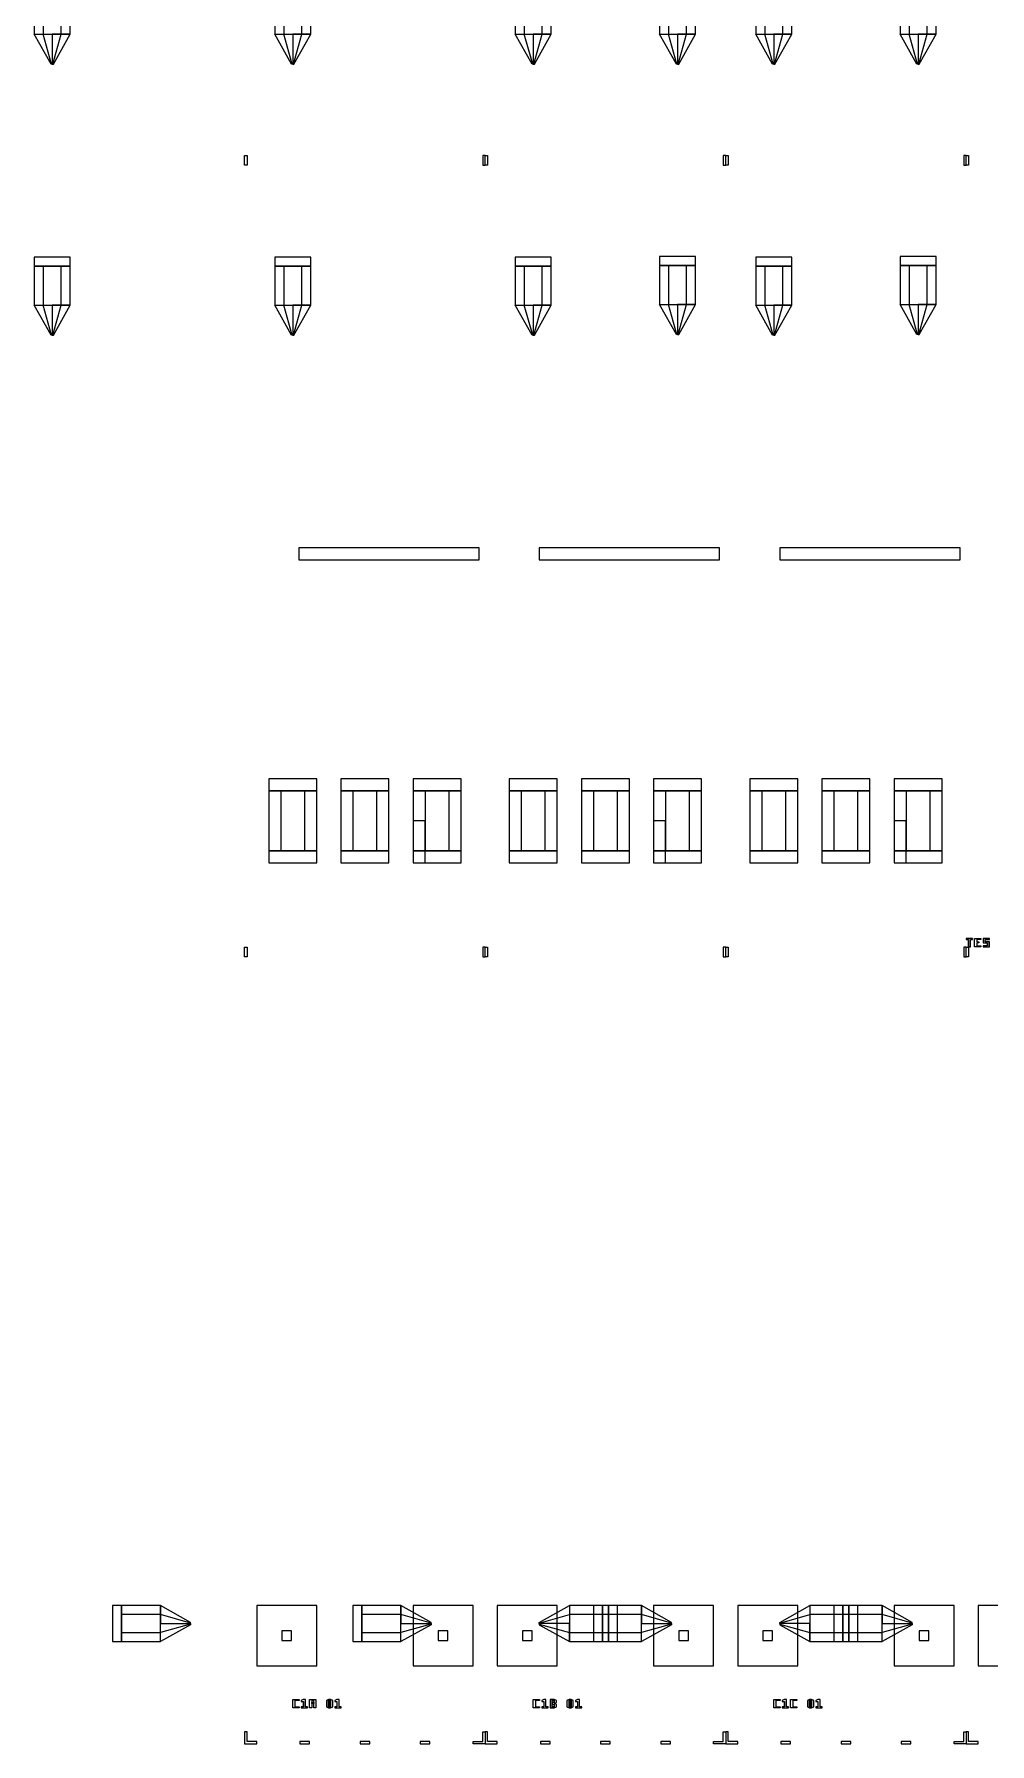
# Model space of a CAD drawing. Extents: x -19750 to 13082, y -13175 to 15275.
# Drawn here: x -19750 to -11804, y -13175 to 1050 of the extents above; entities that cross this region are included whole.
import ezdxf

# ---------------------------------------------------------------- set-up
doc = ezdxf.new("R2010")
doc.units = 0
doc.layers.add('GAP', color=1, linetype='continuous')
doc.layers.add('PIN', color=3, linetype='continuous')

# ---------------------------------------------------------------- blocks, each defined once
blk = doc.blocks.new('C1A')
at = {"layer": 'GAP'}
for points in [[(-200, 12935), (-200, 13015), (-180, 13015), (-180, 12935), (-200, 12935)], [(1800, 12935), (1800, 13015), (1780, 13015), (1780, 12935), (1800, 12935)], [(-200, 6347.5), (-200, 6427.5), (-180, 6427.5), (-180, 6347.5), (-200, 6347.5)], [(1800, 6347.5), (1800, 6427.5), (1780, 6427.5), (1780, 6347.5), (1800, 6347.5)], [(-200, -200), (-100, -200), (-100, -180), (-180, -180), (-180, -100), (-200, -100), (-200, -200)], [(1800, -200), (1700, -200), (1700, -180), (1780, -180), (1780, -100), (1800, -100), (1800, -200)], [(260, -200), (340, -200), (340, -180), (260, -180), (260, -200)], [(760, -200), (840, -200), (840, -180), (760, -180), (760, -200)], [(1260, -200), (1340, -200), (1340, -180), (1260, -180), (1260, -200)]]:
    blk.add_lwpolyline(points, dxfattribs=at)
blk = doc.blocks.new('C1AGAP')
for points in [[(-1950, 14350), (-1950, 14025), (-1650, 14025), (-1650, 14350), (-1950, 14350)], [(-1950, 14350), (-1950, 14025), (-1650, 14025), (-1650, 14350), (-1950, 14350)], [(3250, 14350), (3250, 14025), (3550, 14025), (3550, 14350), (3250, 14350)], [(3250, 14350), (3250, 14025), (3550, 14025), (3550, 14350), (3250, 14350)], [(-1800, 14025), (-1800, 13775), (-1810, 13775), (-1950, 14025), (-1800, 14025)], [(-1800, 14025), (-1800, 13775), (-1810, 13775), (-1950, 14025), (-1800, 14025)], [(-1800, 14025), (-1800, 13775), (-1790, 13775), (-1650, 14025), (-1800, 14025)], [(-1800, 14025), (-1800, 13775), (-1790, 13775), (-1650, 14025), (-1800, 14025)], [(3400, 14025), (3400, 13775), (3390, 13775), (3250, 14025), (3400, 14025)], [(3400, 14025), (3400, 13775), (3390, 13775), (3250, 14025), (3400, 14025)], [(3400, 14025), (3400, 13775), (3410, 13775), (3550, 14025), (3400, 14025)], [(3400, 14025), (3400, 13775), (3410, 13775), (3550, 14025), (3400, 14025)], [(-1950, 12170), (-1950, 12095), (-1650, 12095), (-1650, 12170), (-1950, 12170)], [(-1950, 12170), (-1950, 12095), (-1650, 12095), (-1650, 12170), (-1950, 12170)], [(-1950, 12095), (-1950, 11770), (-1650, 11770), (-1650, 12095), (-1950, 12095)], [(-1950, 12095), (-1950, 11770), (-1650, 11770), (-1650, 12095), (-1950, 12095)], [(3250, 12175), (3250, 12100), (3550, 12100), (3550, 12175), (3250, 12175)], [(3250, 12175), (3250, 12100), (3550, 12100), (3550, 12175), (3250, 12175)], [(3250, 12100), (3250, 11775), (3550, 11775), (3550, 12100), (3250, 12100)], [(3250, 12100), (3250, 11775), (3550, 11775), (3550, 12100), (3250, 12100)], [(-1800, 11770), (-1800, 11520), (-1810, 11520), (-1950, 11770), (-1800, 11770)], [(-1800, 11770), (-1800, 11520), (-1810, 11520), (-1950, 11770), (-1800, 11770)], [(-1800, 11770), (-1800, 11520), (-1790, 11520), (-1650, 11770), (-1800, 11770)], [(-1800, 11770), (-1800, 11520), (-1790, 11520), (-1650, 11770), (-1800, 11770)], [(3400, 11775), (3400, 11525), (3390, 11525), (3250, 11775), (3400, 11775)], [(3400, 11775), (3400, 11525), (3390, 11525), (3250, 11775), (3400, 11775)], [(3400, 11775), (3400, 11525), (3410, 11525), (3550, 11775), (3400, 11775)], [(3400, 11775), (3400, 11525), (3410, 11525), (3550, 11775), (3400, 11775)], [(250, 9750), (250, 9650), (1750, 9650), (1750, 9750), (250, 9750)], [(0, 7830), (0, 7730), (400, 7730), (400, 7830), (0, 7830)], [(600, 7830), (600, 7730), (1000, 7730), (1000, 7830), (600, 7830)], [(1200, 7830), (1200, 7730), (1600, 7730), (1600, 7830), (1200, 7830)], [(0, 7730), (0, 7230), (400, 7230), (400, 7730), (0, 7730)], [(600, 7730), (600, 7230), (1000, 7230), (1000, 7730), (600, 7730)], [(1200, 7730), (1200, 7230), (1600, 7230), (1600, 7730), (1200, 7730)], [(1200, 7480), (1200, 7130), (1300, 7130), (1300, 7480), (1200, 7480)], [(0, 7230), (0, 7130), (400, 7130), (400, 7230), (0, 7230)], [(600, 7230), (600, 7130), (1000, 7130), (1000, 7230), (600, 7230)], [(1200, 7230), (1200, 7130), (1600, 7130), (1600, 7230), (1200, 7230)], [(-1300, 650), (-1225, 650), (-1225, 950), (-1300, 950), (-1300, 650)], [(-1300, 650), (-1225, 650), (-1225, 950), (-1300, 950), (-1300, 650)], [(-1225, 650), (-900, 650), (-900, 950), (-1225, 950), (-1225, 650)], [(-1225, 650), (-900, 650), (-900, 950), (-1225, 950), (-1225, 650)], [(-900, 800), (-650, 800), (-650, 810), (-900, 950), (-900, 800)], [(-900, 800), (-650, 800), (-650, 810), (-900, 950), (-900, 800)], [(-100, 950), (-100, 450), (400, 450), (400, 950), (-100, 950)], [(1200, 950), (1200, 450), (1700, 450), (1700, 950), (1200, 950)], [(2500, 800), (2250, 800), (2250, 810), (2500, 950), (2500, 800)], [(2500, 800), (2250, 800), (2250, 810), (2500, 950), (2500, 800)], [(2825, 950), (2500, 950), (2500, 650), (2825, 650), (2825, 950)], [(2825, 950), (2500, 950), (2500, 650), (2825, 650), (2825, 950)], [(2900, 950), (2825, 950), (2825, 650), (2900, 650), (2900, 950)], [(2900, 950), (2825, 950), (2825, 650), (2900, 650), (2900, 950)], [(-900, 800), (-650, 800), (-650, 790), (-900, 650), (-900, 800)], [(-900, 800), (-650, 800), (-650, 790), (-900, 650), (-900, 800)], [(110, 740), (110, 660), (190, 660), (190, 740), (110, 740)], [(1410, 740), (1410, 660), (1490, 660), (1490, 740), (1410, 740)], [(2500, 800), (2250, 800), (2250, 790), (2500, 650), (2500, 800)], [(2500, 800), (2250, 800), (2250, 790), (2500, 650), (2500, 800)]]:
    blk.add_lwpolyline(points)
at = {"layer": 'GAP'}
for points in [[(5818, 6430), (5835, 6430), (5835, 6491), (5852, 6491), (5852, 6500), (5800, 6500), (5800, 6491), (5818, 6491), (5818, 6430), (5818, 6430)], [(5870, 6430), (5870, 6500), (5922, 6500), (5922, 6491), (5888, 6491), (5888, 6474), (5905, 6474), (5905, 6465), (5888, 6465), (5888, 6439), (5922, 6439), (5922, 6430), (5870, 6430), (5870, 6430)], [(5940, 6430), (5992, 6430), (5992, 6474), (5958, 6474), (5958, 6491), (5992, 6491), (5992, 6500), (5940, 6500), (5940, 6465), (5975, 6465), (5975, 6439), (5940, 6439), (5940, 6430), (5940, 6430)], [(200, 100), (200, 170), (252, 170), (252, 161), (218, 161), (218, 109), (252, 109), (252, 100), (200, 100), (200, 100)], [(270, 100), (322, 100), (322, 109), (305, 109), (305, 170), (288, 170), (270, 161), (270, 152), (288, 152), (288, 109), (270, 109), (270, 100), (270, 100)], [(340, 100), (340, 170), (392, 170), (392, 100), (375, 100), (375, 161), (358, 161), (358, 100), (340, 100)], [(358, 135), (358, 144), (375, 144), (375, 135), (358, 135)]]:
    blk.add_lwpolyline(points, dxfattribs=at)
blk = doc.blocks.new('C1APIN')
for points in [[(-1875, 14350), (-1875, 14025), (-1725, 14025), (-1725, 14350), (-1875, 14350)], [(-1875, 14350), (-1875, 14025), (-1725, 14025), (-1725, 14350), (-1875, 14350)], [(3325, 14350), (3325, 14025), (3475, 14025), (3475, 14350), (3325, 14350)], [(3325, 14350), (3325, 14025), (3475, 14025), (3475, 14350), (3325, 14350)], [(-1800, 14025), (-1800, 13775), (-1805, 13775), (-1875, 14025), (-1800, 14025)], [(-1800, 14025), (-1800, 13775), (-1805, 13775), (-1875, 14025), (-1800, 14025)], [(-1800, 14025), (-1800, 13775), (-1795, 13775), (-1725, 14025), (-1800, 14025)], [(-1800, 14025), (-1800, 13775), (-1795, 13775), (-1725, 14025), (-1800, 14025)], [(3400, 14025), (3400, 13775), (3395, 13775), (3325, 14025), (3400, 14025)], [(3400, 14025), (3400, 13775), (3395, 13775), (3325, 14025), (3400, 14025)], [(3400, 14025), (3400, 13775), (3405, 13775), (3475, 14025), (3400, 14025)], [(3400, 14025), (3400, 13775), (3405, 13775), (3475, 14025), (3400, 14025)], [(-1875, 12095), (-1875, 11770), (-1725, 11770), (-1725, 12095), (-1875, 12095)], [(-1875, 12095), (-1875, 11770), (-1725, 11770), (-1725, 12095), (-1875, 12095)], [(3325, 12100), (3325, 11775), (3475, 11775), (3475, 12100), (3325, 12100)], [(3325, 12100), (3325, 11775), (3475, 11775), (3475, 12100), (3325, 12100)], [(-1800, 11770), (-1800, 11520), (-1805, 11520), (-1875, 11770), (-1800, 11770)], [(-1800, 11770), (-1800, 11520), (-1805, 11520), (-1875, 11770), (-1800, 11770)], [(-1800, 11770), (-1800, 11520), (-1795, 11520), (-1725, 11770), (-1800, 11770)], [(-1800, 11770), (-1800, 11520), (-1795, 11520), (-1725, 11770), (-1800, 11770)], [(3400, 11775), (3400, 11525), (3395, 11525), (3325, 11775), (3400, 11775)], [(3400, 11775), (3400, 11525), (3395, 11525), (3325, 11775), (3400, 11775)], [(3400, 11775), (3400, 11525), (3405, 11525), (3475, 11775), (3400, 11775)], [(3400, 11775), (3400, 11525), (3405, 11525), (3475, 11775), (3400, 11775)], [(100, 7730), (100, 7230), (300, 7230), (300, 7730), (100, 7730)], [(700, 7730), (700, 7230), (900, 7230), (900, 7730), (700, 7730)], [(1300, 7730), (1300, 7230), (1500, 7230), (1500, 7730), (1300, 7730)], [(-1225, 725), (-900, 725), (-900, 875), (-1225, 875), (-1225, 725)], [(-1225, 725), (-900, 725), (-900, 875), (-1225, 875), (-1225, 725)], [(-900, 800), (-650, 800), (-650, 805), (-900, 875), (-900, 800)], [(-900, 800), (-650, 800), (-650, 805), (-900, 875), (-900, 800)], [(2500, 800), (2250, 800), (2250, 805), (2500, 875), (2500, 800)], [(2500, 800), (2250, 800), (2250, 805), (2500, 875), (2500, 800)], [(2825, 875), (2500, 875), (2500, 725), (2825, 725), (2825, 875)], [(2825, 875), (2500, 875), (2500, 725), (2825, 725), (2825, 875)], [(-900, 800), (-650, 800), (-650, 795), (-900, 725), (-900, 800)], [(-900, 800), (-650, 800), (-650, 795), (-900, 725), (-900, 800)], [(2500, 800), (2250, 800), (2250, 795), (2500, 725), (2500, 800)], [(2500, 800), (2250, 800), (2250, 795), (2500, 725), (2500, 800)]]:
    blk.add_lwpolyline(points)
blk = doc.blocks.new('C1B')
at = {"layer": 'GAP'}
for points in [[(-200, 12935), (-200, 13015), (-180, 13015), (-180, 12935), (-200, 12935)], [(1800, 12935), (1800, 13015), (1780, 13015), (1780, 12935), (1800, 12935)], [(-200, 6347.5), (-200, 6427.5), (-180, 6427.5), (-180, 6347.5), (-200, 6347.5)], [(1800, 6347.5), (1800, 6427.5), (1780, 6427.5), (1780, 6347.5), (1800, 6347.5)], [(-200, -200), (-100, -200), (-100, -180), (-180, -180), (-180, -100), (-200, -100), (-200, -200)], [(1800, -200), (1700, -200), (1700, -180), (1780, -180), (1780, -100), (1800, -100), (1800, -200)], [(260, -200), (340, -200), (340, -180), (260, -180), (260, -200)], [(760, -200), (840, -200), (840, -180), (760, -180), (760, -200)], [(1260, -200), (1340, -200), (1340, -180), (1260, -180), (1260, -200)]]:
    blk.add_lwpolyline(points, dxfattribs=at)
blk = doc.blocks.new('C1BGAP')
for points in [[(-1950, 14350), (-1950, 14025), (-1650, 14025), (-1650, 14350), (-1950, 14350)], [(-1950, 14350), (-1950, 14025), (-1650, 14025), (-1650, 14350), (-1950, 14350)], [(3250, 14350), (3250, 14025), (3550, 14025), (3550, 14350), (3250, 14350)], [(3250, 14350), (3250, 14025), (3550, 14025), (3550, 14350), (3250, 14350)], [(-1800, 14025), (-1800, 13775), (-1810, 13775), (-1950, 14025), (-1800, 14025)], [(-1800, 14025), (-1800, 13775), (-1810, 13775), (-1950, 14025), (-1800, 14025)], [(-1800, 14025), (-1800, 13775), (-1790, 13775), (-1650, 14025), (-1800, 14025)], [(-1800, 14025), (-1800, 13775), (-1790, 13775), (-1650, 14025), (-1800, 14025)], [(3400, 14025), (3400, 13775), (3390, 13775), (3250, 14025), (3400, 14025)], [(3400, 14025), (3400, 13775), (3390, 13775), (3250, 14025), (3400, 14025)], [(3400, 14025), (3400, 13775), (3410, 13775), (3550, 14025), (3400, 14025)], [(3400, 14025), (3400, 13775), (3410, 13775), (3550, 14025), (3400, 14025)], [(-1950, 12170), (-1950, 12095), (-1650, 12095), (-1650, 12170), (-1950, 12170)], [(-1950, 12170), (-1950, 12095), (-1650, 12095), (-1650, 12170), (-1950, 12170)], [(-1950, 12095), (-1950, 11770), (-1650, 11770), (-1650, 12095), (-1950, 12095)], [(-1950, 12095), (-1950, 11770), (-1650, 11770), (-1650, 12095), (-1950, 12095)], [(3250, 12175), (3250, 12100), (3550, 12100), (3550, 12175), (3250, 12175)], [(3250, 12175), (3250, 12100), (3550, 12100), (3550, 12175), (3250, 12175)], [(3250, 12100), (3250, 11775), (3550, 11775), (3550, 12100), (3250, 12100)], [(3250, 12100), (3250, 11775), (3550, 11775), (3550, 12100), (3250, 12100)], [(-1800, 11770), (-1800, 11520), (-1810, 11520), (-1950, 11770), (-1800, 11770)], [(-1800, 11770), (-1800, 11520), (-1810, 11520), (-1950, 11770), (-1800, 11770)], [(-1800, 11770), (-1800, 11520), (-1790, 11520), (-1650, 11770), (-1800, 11770)], [(-1800, 11770), (-1800, 11520), (-1790, 11520), (-1650, 11770), (-1800, 11770)], [(3400, 11775), (3400, 11525), (3390, 11525), (3250, 11775), (3400, 11775)], [(3400, 11775), (3400, 11525), (3390, 11525), (3250, 11775), (3400, 11775)], [(3400, 11775), (3400, 11525), (3410, 11525), (3550, 11775), (3400, 11775)], [(3400, 11775), (3400, 11525), (3410, 11525), (3550, 11775), (3400, 11775)], [(250, 9750), (250, 9650), (1750, 9650), (1750, 9750), (250, 9750)], [(0, 7830), (0, 7730), (400, 7730), (400, 7830), (0, 7830)], [(600, 7830), (600, 7730), (1000, 7730), (1000, 7830), (600, 7830)], [(1200, 7830), (1200, 7730), (1600, 7730), (1600, 7830), (1200, 7830)], [(0, 7730), (0, 7230), (400, 7230), (400, 7730), (0, 7730)], [(600, 7730), (600, 7230), (1000, 7230), (1000, 7730), (600, 7730)], [(1200, 7730), (1200, 7230), (1600, 7230), (1600, 7730), (1200, 7730)], [(1200, 7480), (1200, 7130), (1300, 7130), (1300, 7480), (1200, 7480)], [(0, 7230), (0, 7130), (400, 7130), (400, 7230), (0, 7230)], [(600, 7230), (600, 7130), (1000, 7130), (1000, 7230), (600, 7230)], [(1200, 7230), (1200, 7130), (1600, 7130), (1600, 7230), (1200, 7230)], [(-1300, 650), (-1225, 650), (-1225, 950), (-1300, 950), (-1300, 650)], [(-1300, 650), (-1225, 650), (-1225, 950), (-1300, 950), (-1300, 650)], [(-1225, 650), (-900, 650), (-900, 950), (-1225, 950), (-1225, 650)], [(-1225, 650), (-900, 650), (-900, 950), (-1225, 950), (-1225, 650)], [(-900, 800), (-650, 800), (-650, 810), (-900, 950), (-900, 800)], [(-900, 800), (-650, 800), (-650, 810), (-900, 950), (-900, 800)], [(-100, 950), (-100, 450), (400, 450), (400, 950), (-100, 950)], [(1200, 950), (1200, 450), (1700, 450), (1700, 950), (1200, 950)], [(2500, 800), (2250, 800), (2250, 810), (2500, 950), (2500, 800)], [(2500, 800), (2250, 800), (2250, 810), (2500, 950), (2500, 800)], [(2825, 950), (2500, 950), (2500, 650), (2825, 650), (2825, 950)], [(2825, 950), (2500, 950), (2500, 650), (2825, 650), (2825, 950)], [(2900, 950), (2825, 950), (2825, 650), (2900, 650), (2900, 950)], [(2900, 950), (2825, 950), (2825, 650), (2900, 650), (2900, 950)], [(-900, 800), (-650, 800), (-650, 790), (-900, 650), (-900, 800)], [(-900, 800), (-650, 800), (-650, 790), (-900, 650), (-900, 800)], [(110, 740), (110, 660), (190, 660), (190, 740), (110, 740)], [(1410, 740), (1410, 660), (1490, 660), (1490, 740), (1410, 740)], [(2500, 800), (2250, 800), (2250, 790), (2500, 650), (2500, 800)], [(2500, 800), (2250, 800), (2250, 790), (2500, 650), (2500, 800)]]:
    blk.add_lwpolyline(points)
at = {"layer": 'GAP'}
for points in [[(200, 100), (200, 170), (252, 170), (252, 161), (218, 161), (218, 109), (252, 109), (252, 100), (200, 100), (200, 100)], [(270, 100), (322, 100), (322, 109), (305, 109), (305, 170), (288, 170), (270, 161), (270, 152), (288, 152), (288, 109), (270, 109), (270, 100), (270, 100)], [(340, 100), (358, 100), (358, 170), (340, 170), (340, 100)], [(358, 100), (375, 100), (392, 109), (392, 126), (375, 135), (392, 144), (392, 161), (375, 170), (358, 170), (358, 161), (375, 161), (375, 144), (358, 144), (358, 126), (375, 126), (375, 109), (358, 109), (358, 100)]]:
    blk.add_lwpolyline(points, dxfattribs=at)
blk = doc.blocks.new('C1BPIN')
for points in [[(-1875, 14350), (-1875, 14025), (-1725, 14025), (-1725, 14350), (-1875, 14350)], [(-1875, 14350), (-1875, 14025), (-1725, 14025), (-1725, 14350), (-1875, 14350)], [(3325, 14350), (3325, 14025), (3475, 14025), (3475, 14350), (3325, 14350)], [(3325, 14350), (3325, 14025), (3475, 14025), (3475, 14350), (3325, 14350)], [(-1800, 14025), (-1800, 13775), (-1805, 13775), (-1875, 14025), (-1800, 14025)], [(-1800, 14025), (-1800, 13775), (-1805, 13775), (-1875, 14025), (-1800, 14025)], [(-1800, 14025), (-1800, 13775), (-1795, 13775), (-1725, 14025), (-1800, 14025)], [(-1800, 14025), (-1800, 13775), (-1795, 13775), (-1725, 14025), (-1800, 14025)], [(3400, 14025), (3400, 13775), (3395, 13775), (3325, 14025), (3400, 14025)], [(3400, 14025), (3400, 13775), (3395, 13775), (3325, 14025), (3400, 14025)], [(3400, 14025), (3400, 13775), (3405, 13775), (3475, 14025), (3400, 14025)], [(3400, 14025), (3400, 13775), (3405, 13775), (3475, 14025), (3400, 14025)], [(-1875, 12095), (-1875, 11770), (-1725, 11770), (-1725, 12095), (-1875, 12095)], [(-1875, 12095), (-1875, 11770), (-1725, 11770), (-1725, 12095), (-1875, 12095)], [(3325, 12100), (3325, 11775), (3475, 11775), (3475, 12100), (3325, 12100)], [(3325, 12100), (3325, 11775), (3475, 11775), (3475, 12100), (3325, 12100)], [(-1800, 11770), (-1800, 11520), (-1805, 11520), (-1875, 11770), (-1800, 11770)], [(-1800, 11770), (-1800, 11520), (-1805, 11520), (-1875, 11770), (-1800, 11770)], [(-1800, 11770), (-1800, 11520), (-1795, 11520), (-1725, 11770), (-1800, 11770)], [(-1800, 11770), (-1800, 11520), (-1795, 11520), (-1725, 11770), (-1800, 11770)], [(3400, 11775), (3400, 11525), (3395, 11525), (3325, 11775), (3400, 11775)], [(3400, 11775), (3400, 11525), (3395, 11525), (3325, 11775), (3400, 11775)], [(3400, 11775), (3400, 11525), (3405, 11525), (3475, 11775), (3400, 11775)], [(3400, 11775), (3400, 11525), (3405, 11525), (3475, 11775), (3400, 11775)], [(100, 7730), (100, 7230), (300, 7230), (300, 7730), (100, 7730)], [(700, 7730), (700, 7230), (900, 7230), (900, 7730), (700, 7730)], [(1300, 7730), (1300, 7230), (1500, 7230), (1500, 7730), (1300, 7730)], [(-1225, 725), (-900, 725), (-900, 875), (-1225, 875), (-1225, 725)], [(-1225, 725), (-900, 725), (-900, 875), (-1225, 875), (-1225, 725)], [(-900, 800), (-650, 800), (-650, 805), (-900, 875), (-900, 800)], [(-900, 800), (-650, 800), (-650, 805), (-900, 875), (-900, 800)], [(2500, 800), (2250, 800), (2250, 805), (2500, 875), (2500, 800)], [(2500, 800), (2250, 800), (2250, 805), (2500, 875), (2500, 800)], [(2825, 875), (2500, 875), (2500, 725), (2825, 725), (2825, 875)], [(2825, 875), (2500, 875), (2500, 725), (2825, 725), (2825, 875)], [(-900, 800), (-650, 800), (-650, 795), (-900, 725), (-900, 800)], [(-900, 800), (-650, 800), (-650, 795), (-900, 725), (-900, 800)], [(2500, 800), (2250, 800), (2250, 795), (2500, 725), (2500, 800)], [(2500, 800), (2250, 800), (2250, 795), (2500, 725), (2500, 800)]]:
    blk.add_lwpolyline(points)
blk = doc.blocks.new('C1C')
at = {"layer": 'GAP'}
for points in [[(-200, 12935), (-200, 13015), (-180, 13015), (-180, 12935), (-200, 12935)], [(1800, 12935), (1800, 13015), (1780, 13015), (1780, 12935), (1800, 12935)], [(-200, 6347.5), (-200, 6427.5), (-180, 6427.5), (-180, 6347.5), (-200, 6347.5)], [(1800, 6347.5), (1800, 6427.5), (1780, 6427.5), (1780, 6347.5), (1800, 6347.5)], [(-200, -200), (-100, -200), (-100, -180), (-180, -180), (-180, -100), (-200, -100), (-200, -200)], [(1800, -200), (1700, -200), (1700, -180), (1780, -180), (1780, -100), (1800, -100), (1800, -200)], [(260, -200), (340, -200), (340, -180), (260, -180), (260, -200)], [(760, -200), (840, -200), (840, -180), (760, -180), (760, -200)], [(1260, -200), (1340, -200), (1340, -180), (1260, -180), (1260, -200)]]:
    blk.add_lwpolyline(points, dxfattribs=at)
blk = doc.blocks.new('C1CGAP')
for points in [[(-1950, 14350), (-1950, 14025), (-1650, 14025), (-1650, 14350), (-1950, 14350)], [(-1950, 14350), (-1950, 14025), (-1650, 14025), (-1650, 14350), (-1950, 14350)], [(-1800, 14025), (-1800, 13775), (-1810, 13775), (-1950, 14025), (-1800, 14025)], [(-1800, 14025), (-1800, 13775), (-1810, 13775), (-1950, 14025), (-1800, 14025)], [(-1800, 14025), (-1800, 13775), (-1790, 13775), (-1650, 14025), (-1800, 14025)], [(-1800, 14025), (-1800, 13775), (-1790, 13775), (-1650, 14025), (-1800, 14025)], [(-1950, 12170), (-1950, 12095), (-1650, 12095), (-1650, 12170), (-1950, 12170)], [(-1950, 12170), (-1950, 12095), (-1650, 12095), (-1650, 12170), (-1950, 12170)], [(-1950, 12095), (-1950, 11770), (-1650, 11770), (-1650, 12095), (-1950, 12095)], [(-1950, 12095), (-1950, 11770), (-1650, 11770), (-1650, 12095), (-1950, 12095)], [(-1800, 11770), (-1800, 11520), (-1810, 11520), (-1950, 11770), (-1800, 11770)], [(-1800, 11770), (-1800, 11520), (-1810, 11520), (-1950, 11770), (-1800, 11770)], [(-1800, 11770), (-1800, 11520), (-1790, 11520), (-1650, 11770), (-1800, 11770)], [(-1800, 11770), (-1800, 11520), (-1790, 11520), (-1650, 11770), (-1800, 11770)], [(250, 9750), (250, 9650), (1750, 9650), (1750, 9750), (250, 9750)], [(0, 7830), (0, 7730), (400, 7730), (400, 7830), (0, 7830)], [(600, 7830), (600, 7730), (1000, 7730), (1000, 7830), (600, 7830)], [(1200, 7830), (1200, 7730), (1600, 7730), (1600, 7830), (1200, 7830)], [(0, 7730), (0, 7230), (400, 7230), (400, 7730), (0, 7730)], [(600, 7730), (600, 7230), (1000, 7230), (1000, 7730), (600, 7730)], [(1200, 7730), (1200, 7230), (1600, 7230), (1600, 7730), (1200, 7730)], [(1200, 7480), (1200, 7130), (1300, 7130), (1300, 7480), (1200, 7480)], [(0, 7230), (0, 7130), (400, 7130), (400, 7230), (0, 7230)], [(600, 7230), (600, 7130), (1000, 7130), (1000, 7230), (600, 7230)], [(1200, 7230), (1200, 7130), (1600, 7130), (1600, 7230), (1200, 7230)], [(-1300, 650), (-1225, 650), (-1225, 950), (-1300, 950), (-1300, 650)], [(-1300, 650), (-1225, 650), (-1225, 950), (-1300, 950), (-1300, 650)], [(-1225, 650), (-900, 650), (-900, 950), (-1225, 950), (-1225, 650)], [(-1225, 650), (-900, 650), (-900, 950), (-1225, 950), (-1225, 650)], [(-900, 800), (-650, 800), (-650, 810), (-900, 950), (-900, 800)], [(-900, 800), (-650, 800), (-650, 810), (-900, 950), (-900, 800)], [(-100, 950), (-100, 450), (400, 450), (400, 950), (-100, 950)], [(1200, 950), (1200, 450), (1700, 450), (1700, 950), (1200, 950)], [(-900, 800), (-650, 800), (-650, 790), (-900, 650), (-900, 800)], [(-900, 800), (-650, 800), (-650, 790), (-900, 650), (-900, 800)], [(110, 740), (110, 660), (190, 660), (190, 740), (110, 740)], [(1410, 740), (1410, 660), (1490, 660), (1490, 740), (1410, 740)]]:
    blk.add_lwpolyline(points)
at = {"layer": 'GAP'}
for points in [[(200, 100), (200, 170), (252, 170), (252, 161), (218, 161), (218, 109), (252, 109), (252, 100), (200, 100), (200, 100)], [(270, 100), (322, 100), (322, 109), (305, 109), (305, 170), (288, 170), (270, 161), (270, 152), (288, 152), (288, 109), (270, 109), (270, 100), (270, 100)], [(340, 100), (340, 170), (392, 170), (392, 161), (358, 161), (358, 109), (392, 109), (392, 100), (340, 100), (340, 100)]]:
    blk.add_lwpolyline(points, dxfattribs=at)
blk = doc.blocks.new('C1CPIN')
for points in [[(-1875, 14350), (-1875, 14025), (-1725, 14025), (-1725, 14350), (-1875, 14350)], [(-1875, 14350), (-1875, 14025), (-1725, 14025), (-1725, 14350), (-1875, 14350)], [(-1800, 14025), (-1800, 13775), (-1805, 13775), (-1875, 14025), (-1800, 14025)], [(-1800, 14025), (-1800, 13775), (-1805, 13775), (-1875, 14025), (-1800, 14025)], [(-1800, 14025), (-1800, 13775), (-1795, 13775), (-1725, 14025), (-1800, 14025)], [(-1800, 14025), (-1800, 13775), (-1795, 13775), (-1725, 14025), (-1800, 14025)], [(-1875, 12095), (-1875, 11770), (-1725, 11770), (-1725, 12095), (-1875, 12095)], [(-1875, 12095), (-1875, 11770), (-1725, 11770), (-1725, 12095), (-1875, 12095)], [(-1800, 11770), (-1800, 11520), (-1805, 11520), (-1875, 11770), (-1800, 11770)], [(-1800, 11770), (-1800, 11520), (-1805, 11520), (-1875, 11770), (-1800, 11770)], [(-1800, 11770), (-1800, 11520), (-1795, 11520), (-1725, 11770), (-1800, 11770)], [(-1800, 11770), (-1800, 11520), (-1795, 11520), (-1725, 11770), (-1800, 11770)], [(100, 7730), (100, 7230), (300, 7230), (300, 7730), (100, 7730)], [(700, 7730), (700, 7230), (900, 7230), (900, 7730), (700, 7730)], [(1300, 7730), (1300, 7230), (1500, 7230), (1500, 7730), (1300, 7730)], [(-1225, 725), (-900, 725), (-900, 875), (-1225, 875), (-1225, 725)], [(-1225, 725), (-900, 725), (-900, 875), (-1225, 875), (-1225, 725)], [(-900, 800), (-650, 800), (-650, 805), (-900, 875), (-900, 800)], [(-900, 800), (-650, 800), (-650, 805), (-900, 875), (-900, 800)], [(-900, 800), (-650, 800), (-650, 795), (-900, 725), (-900, 800)], [(-900, 800), (-650, 800), (-650, 795), (-900, 725), (-900, 800)]]:
    blk.add_lwpolyline(points)
blk = doc.blocks.new('C1D')
at = {"layer": 'GAP'}
for points in [[(-200, 12935), (-200, 13015), (-180, 13015), (-180, 12935), (-200, 12935)], [(-200, 6347.5), (-200, 6427.5), (-180, 6427.5), (-180, 6347.5), (-200, 6347.5)], [(-200, -200), (-100, -200), (-100, -180), (-180, -180), (-180, -100), (-200, -100), (-200, -200)]]:
    blk.add_lwpolyline(points, dxfattribs=at)
blk = doc.blocks.new('C1DGAP')
for points in [[(-1950, 14350), (-1950, 14025), (-1650, 14025), (-1650, 14350), (-1950, 14350)], [(-1950, 14350), (-1950, 14025), (-1650, 14025), (-1650, 14350), (-1950, 14350)], [(-1800, 14025), (-1800, 13775), (-1810, 13775), (-1950, 14025), (-1800, 14025)], [(-1800, 14025), (-1800, 13775), (-1810, 13775), (-1950, 14025), (-1800, 14025)], [(-1800, 14025), (-1800, 13775), (-1790, 13775), (-1650, 14025), (-1800, 14025)], [(-1800, 14025), (-1800, 13775), (-1790, 13775), (-1650, 14025), (-1800, 14025)], [(-1950, 12170), (-1950, 12095), (-1650, 12095), (-1650, 12170), (-1950, 12170)], [(-1950, 12170), (-1950, 12095), (-1650, 12095), (-1650, 12170), (-1950, 12170)], [(-1950, 12095), (-1950, 11770), (-1650, 11770), (-1650, 12095), (-1950, 12095)], [(-1950, 12095), (-1950, 11770), (-1650, 11770), (-1650, 12095), (-1950, 12095)], [(-1800, 11770), (-1800, 11520), (-1810, 11520), (-1950, 11770), (-1800, 11770)], [(-1800, 11770), (-1800, 11520), (-1810, 11520), (-1950, 11770), (-1800, 11770)], [(-1800, 11770), (-1800, 11520), (-1790, 11520), (-1650, 11770), (-1800, 11770)], [(-1800, 11770), (-1800, 11520), (-1790, 11520), (-1650, 11770), (-1800, 11770)], [(-1300, 650), (-1225, 650), (-1225, 950), (-1300, 950), (-1300, 650)], [(-1300, 650), (-1225, 650), (-1225, 950), (-1300, 950), (-1300, 650)], [(-1225, 650), (-900, 650), (-900, 950), (-1225, 950), (-1225, 650)], [(-1225, 650), (-900, 650), (-900, 950), (-1225, 950), (-1225, 650)], [(-900, 800), (-650, 800), (-650, 810), (-900, 950), (-900, 800)], [(-900, 800), (-650, 800), (-650, 810), (-900, 950), (-900, 800)], [(-100, 950), (-100, 450), (400, 450), (400, 950), (-100, 950)], [(-900, 800), (-650, 800), (-650, 790), (-900, 650), (-900, 800)], [(-900, 800), (-650, 800), (-650, 790), (-900, 650), (-900, 800)]]:
    blk.add_lwpolyline(points)
blk = doc.blocks.new('C1DPIN')
for points in [[(-1875, 14350), (-1875, 14025), (-1725, 14025), (-1725, 14350), (-1875, 14350)], [(-1875, 14350), (-1875, 14025), (-1725, 14025), (-1725, 14350), (-1875, 14350)], [(-1800, 14025), (-1800, 13775), (-1805, 13775), (-1875, 14025), (-1800, 14025)], [(-1800, 14025), (-1800, 13775), (-1805, 13775), (-1875, 14025), (-1800, 14025)], [(-1800, 14025), (-1800, 13775), (-1795, 13775), (-1725, 14025), (-1800, 14025)], [(-1800, 14025), (-1800, 13775), (-1795, 13775), (-1725, 14025), (-1800, 14025)], [(-1875, 12095), (-1875, 11770), (-1725, 11770), (-1725, 12095), (-1875, 12095)], [(-1875, 12095), (-1875, 11770), (-1725, 11770), (-1725, 12095), (-1875, 12095)], [(-1800, 11770), (-1800, 11520), (-1805, 11520), (-1875, 11770), (-1800, 11770)], [(-1800, 11770), (-1800, 11520), (-1805, 11520), (-1875, 11770), (-1800, 11770)], [(-1800, 11770), (-1800, 11520), (-1795, 11520), (-1725, 11770), (-1800, 11770)], [(-1800, 11770), (-1800, 11520), (-1795, 11520), (-1725, 11770), (-1800, 11770)], [(-1225, 725), (-900, 725), (-900, 875), (-1225, 875), (-1225, 725)], [(-1225, 725), (-900, 725), (-900, 875), (-1225, 875), (-1225, 725)], [(-900, 800), (-650, 800), (-650, 805), (-900, 875), (-900, 800)], [(-900, 800), (-650, 800), (-650, 805), (-900, 875), (-900, 800)], [(-900, 800), (-650, 800), (-650, 795), (-900, 725), (-900, 800)], [(-900, 800), (-650, 800), (-650, 795), (-900, 725), (-900, 800)]]:
    blk.add_lwpolyline(points)

msp = doc.modelspace()

# ---------------------------------------------------------------- linework, layer by layer
at = {"layer": 'GAP'}
for points in [[(-11982.5, -6545), (-11965, -6545), (-11965, -6483.75), (-11947.5, -6483.75), (-11947.5, -6475), (-12000, -6475), (-12000, -6483.75), (-11982.5, -6483.75), (-11982.5, -6545), (-11982.5, -6545)], [(-11930, -6545), (-11930, -6475), (-11877.5, -6475), (-11877.5, -6483.75), (-11912.5, -6483.75), (-11912.5, -6501.25), (-11895, -6501.25), (-11895, -6510), (-11912.5, -6510), (-11912.5, -6536.25), (-11877.5, -6536.25), (-11877.5, -6545), (-11930, -6545), (-11930, -6545)], [(-11860, -6545), (-11807.5, -6545), (-11807.5, -6501.25), (-11842.5, -6501.25), (-11842.5, -6483.75), (-11807.5, -6483.75), (-11807.5, -6475), (-11860, -6475), (-11860, -6510), (-11825, -6510), (-11825, -6536.25), (-11860, -6536.25), (-11860, -6545), (-11860, -6545)], [(-17600, -12875), (-17600, -12805), (-17547.5, -12805), (-17547.5, -12813.75), (-17582.5, -12813.75), (-17582.5, -12866.25), (-17547.5, -12866.25), (-17547.5, -12875), (-17600, -12875), (-17600, -12875)], [(-17530, -12875), (-17477.5, -12875), (-17477.5, -12866.25), (-17495, -12866.25), (-17495, -12805), (-17512.5, -12805), (-17530, -12813.75), (-17530, -12822.5), (-17512.5, -12822.5), (-17512.5, -12866.25), (-17530, -12866.25), (-17530, -12875), (-17530, -12875)], [(-17460, -12875), (-17460, -12805), (-17407.5, -12805), (-17407.5, -12875), (-17425, -12875), (-17425, -12813.75), (-17442.5, -12813.75), (-17442.5, -12875), (-17460, -12875)], [(-17442.5, -12840), (-17442.5, -12831.25), (-17425, -12831.25), (-17425, -12840), (-17442.5, -12840)], [(-17320, -12866.25), (-17302.5, -12875), (-17302.5, -12805), (-17320, -12813.75), (-17320, -12866.25)], [(-17302.5, -12875), (-17285, -12875), (-17267.5, -12866.25), (-17267.5, -12813.75), (-17285, -12805), (-17302.5, -12805), (-17302.5, -12813.75), (-17285, -12813.75), (-17285, -12866.25), (-17302.5, -12866.25), (-17302.5, -12875)], [(-17302.5, -12866.25), (-17293.75, -12866.25), (-17285, -12818.12), (-17285, -12813.75), (-17293.75, -12813.75), (-17302.5, -12861.88), (-17302.5, -12866.25)], [(-17250, -12875), (-17197.5, -12875), (-17197.5, -12866.25), (-17215, -12866.25), (-17215, -12805), (-17232.5, -12805), (-17250, -12813.75), (-17250, -12822.5), (-17232.5, -12822.5), (-17232.5, -12866.25), (-17250, -12866.25), (-17250, -12875), (-17250, -12875)], [(-15600, -12875), (-15600, -12805), (-15547.5, -12805), (-15547.5, -12813.75), (-15582.5, -12813.75), (-15582.5, -12866.25), (-15547.5, -12866.25), (-15547.5, -12875), (-15600, -12875), (-15600, -12875)], [(-15530, -12875), (-15477.5, -12875), (-15477.5, -12866.25), (-15495, -12866.25), (-15495, -12805), (-15512.5, -12805), (-15530, -12813.75), (-15530, -12822.5), (-15512.5, -12822.5), (-15512.5, -12866.25), (-15530, -12866.25), (-15530, -12875), (-15530, -12875)], [(-15460, -12875), (-15442.5, -12875), (-15442.5, -12805), (-15460, -12805), (-15460, -12875)], [(-15442.5, -12875), (-15425, -12875), (-15407.5, -12866.25), (-15407.5, -12848.75), (-15425, -12840), (-15407.5, -12831.25), (-15407.5, -12813.75), (-15425, -12805), (-15442.5, -12805), (-15442.5, -12813.75), (-15425, -12813.75), (-15425, -12831.25), (-15442.5, -12831.25), (-15442.5, -12848.75), (-15425, -12848.75), (-15425, -12866.25), (-15442.5, -12866.25), (-15442.5, -12875)], [(-15320, -12866.25), (-15302.5, -12875), (-15302.5, -12805), (-15320, -12813.75), (-15320, -12866.25)], [(-15302.5, -12875), (-15285, -12875), (-15267.5, -12866.25), (-15267.5, -12813.75), (-15285, -12805), (-15302.5, -12805), (-15302.5, -12813.75), (-15285, -12813.75), (-15285, -12866.25), (-15302.5, -12866.25), (-15302.5, -12875)], [(-15302.5, -12866.25), (-15293.75, -12866.25), (-15285, -12818.12), (-15285, -12813.75), (-15293.75, -12813.75), (-15302.5, -12861.88), (-15302.5, -12866.25)], [(-15250, -12875), (-15197.5, -12875), (-15197.5, -12866.25), (-15215, -12866.25), (-15215, -12805), (-15232.5, -12805), (-15250, -12813.75), (-15250, -12822.5), (-15232.5, -12822.5), (-15232.5, -12866.25), (-15250, -12866.25), (-15250, -12875), (-15250, -12875)], [(-13600, -12875), (-13600, -12805), (-13547.5, -12805), (-13547.5, -12813.75), (-13582.5, -12813.75), (-13582.5, -12866.25), (-13547.5, -12866.25), (-13547.5, -12875), (-13600, -12875), (-13600, -12875)], [(-13530, -12875), (-13477.5, -12875), (-13477.5, -12866.25), (-13495, -12866.25), (-13495, -12805), (-13512.5, -12805), (-13530, -12813.75), (-13530, -12822.5), (-13512.5, -12822.5), (-13512.5, -12866.25), (-13530, -12866.25), (-13530, -12875), (-13530, -12875)], [(-13460, -12875), (-13460, -12805), (-13407.5, -12805), (-13407.5, -12813.75), (-13442.5, -12813.75), (-13442.5, -12866.25), (-13407.5, -12866.25), (-13407.5, -12875), (-13460, -12875), (-13460, -12875)], [(-13320, -12866.25), (-13302.5, -12875), (-13302.5, -12805), (-13320, -12813.75), (-13320, -12866.25)], [(-13302.5, -12875), (-13285, -12875), (-13267.5, -12866.25), (-13267.5, -12813.75), (-13285, -12805), (-13302.5, -12805), (-13302.5, -12813.75), (-13285, -12813.75), (-13285, -12866.25), (-13302.5, -12866.25), (-13302.5, -12875)], [(-13302.5, -12866.25), (-13293.75, -12866.25), (-13285, -12818.12), (-13285, -12813.75), (-13293.75, -12813.75), (-13302.5, -12861.88), (-13302.5, -12866.25)], [(-13250, -12875), (-13197.5, -12875), (-13197.5, -12866.25), (-13215, -12866.25), (-13215, -12805), (-13232.5, -12805), (-13250, -12813.75), (-13250, -12822.5), (-13232.5, -12822.5), (-13232.5, -12866.25), (-13250, -12866.25), (-13250, -12875), (-13250, -12875)]]:
    msp.add_lwpolyline(points, dxfattribs=at)

# ---------------------------------------------------------------- block references
for name, p in [('C1A', (-17800, -12975)), ('C1B', (-15800, -12975)), ('C1C', (-13800, -12975)), ('C1D', (-11800, -12975))]:
    msp.add_blockref(name, p)
for name, p in [('C1AGAP', (-17800, -12975)), ('C1BGAP', (-15800, -12975)), ('C1CGAP', (-13800, -12975)), ('C1DGAP', (-11800, -12975))]:
    msp.add_blockref(name, p, dxfattribs=at)
at = {"layer": 'PIN'}
for name, p in [('C1APIN', (-17800, -12975)), ('C1BPIN', (-15800, -12975)), ('C1CPIN', (-13800, -12975)), ('C1DPIN', (-11800, -12975))]:
    msp.add_blockref(name, p, dxfattribs=at)

doc.saveas('drawing.dxf')
